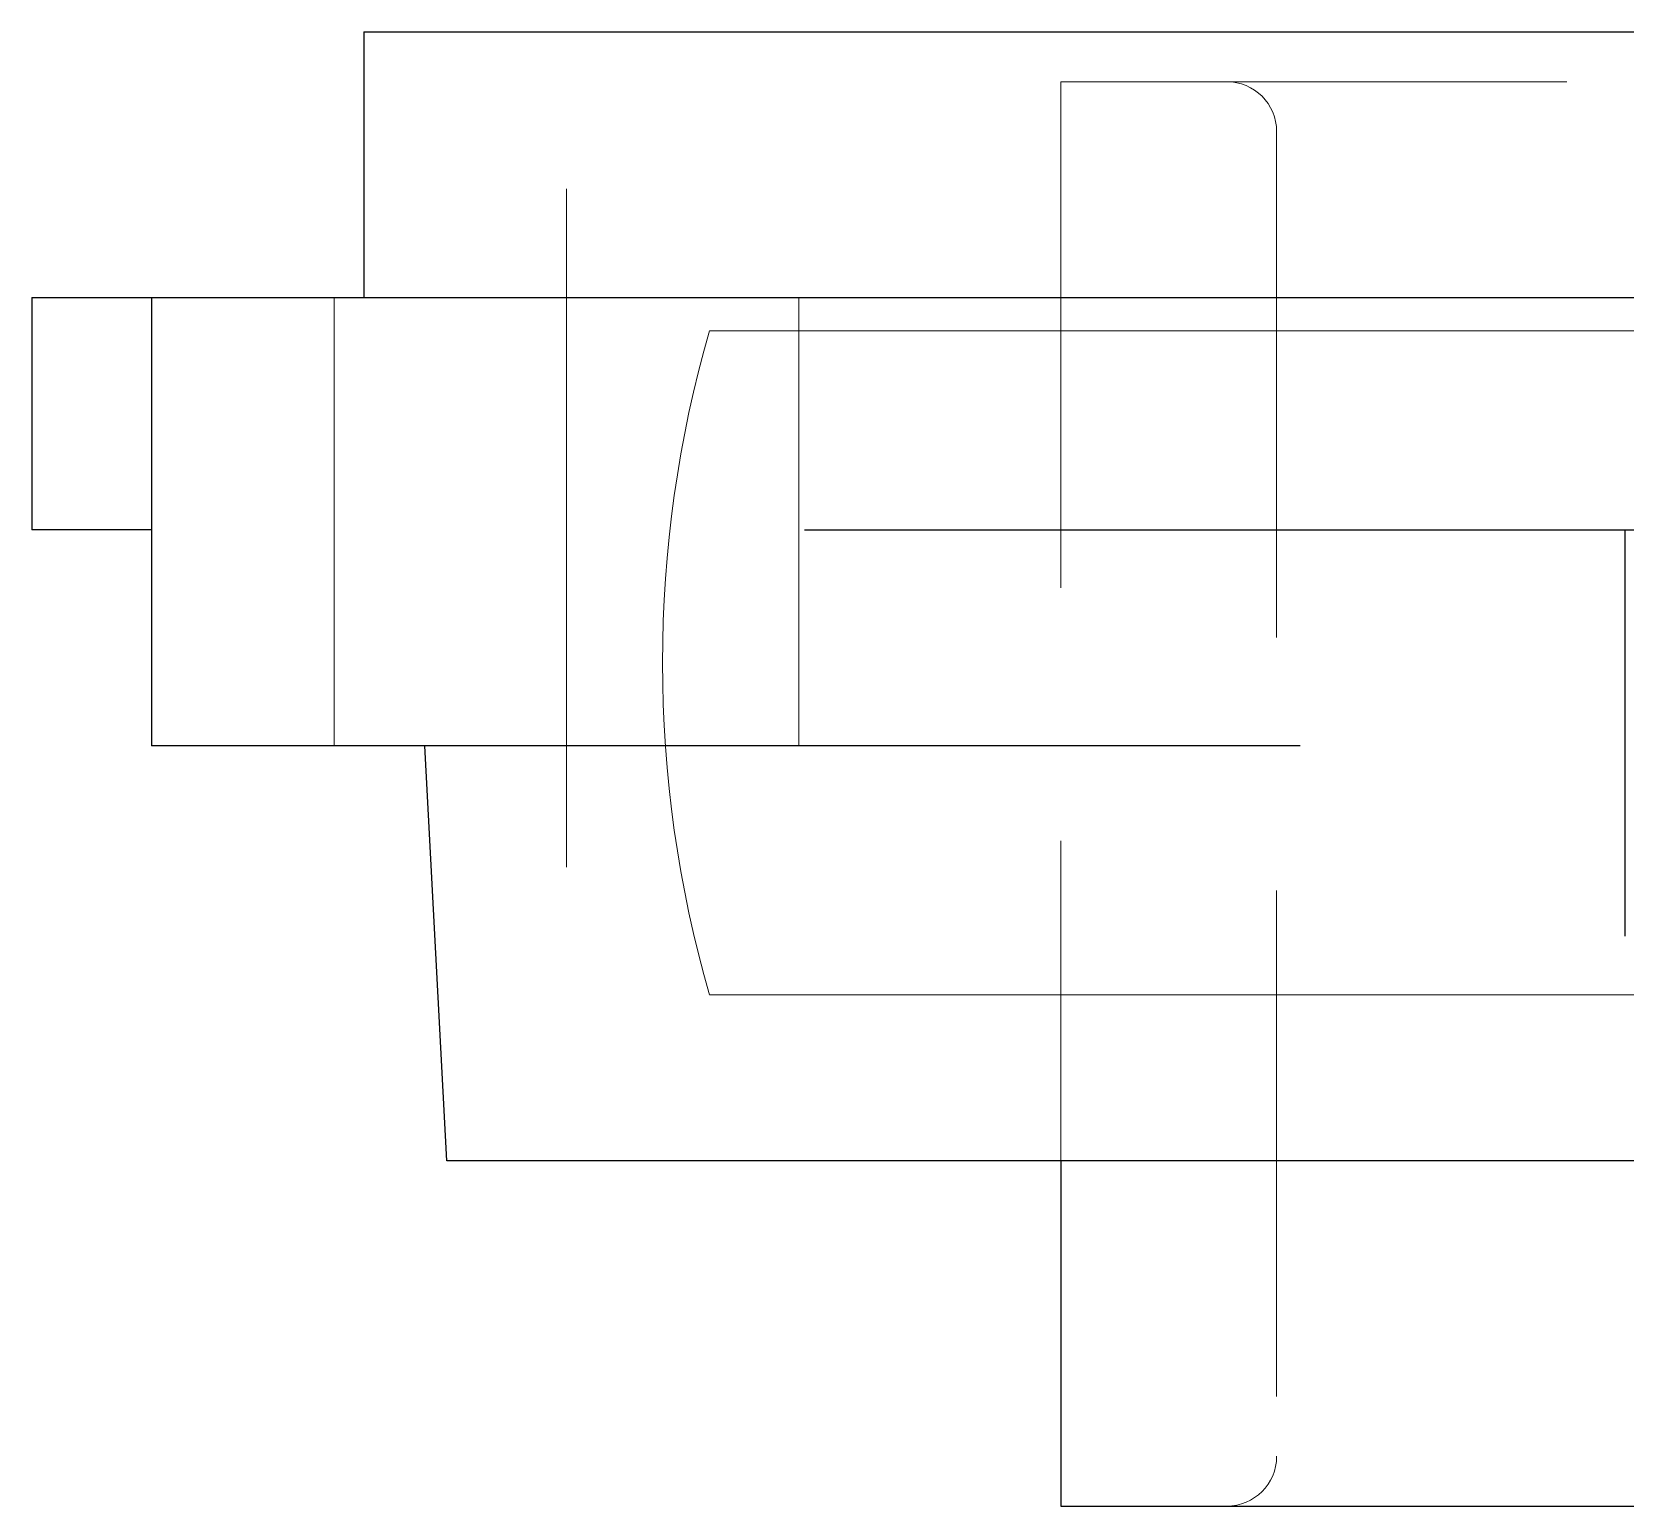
# Model space of a CAD drawing. Header units: millimetres. Extents: x 0 to 38884, y -3675 to 8056.
# Drawn here: x 13862.39 to 13910.39, y 5001.8 to 5046.2 of the extents above; entities that cross this region are included whole.
import ezdxf

# ---------------------------------------------------------------- set-up
doc = ezdxf.new("R2010")
doc.units = ezdxf.units.MM
doc.header["$LTSCALE"] = 2.4
doc.linetypes.add('CENTER2', pattern=[28.575, 19.05, -3.175, 3.175, -3.175])
doc.linetypes.add('HIDDEN', pattern=[9.525, 6.35, -3.175])
doc.layers.add('04_HIDDEN', color=2, linetype='HIDDEN', lineweight=13)
doc.layers.add('05_CENTER', color=4, linetype='CENTER2', lineweight=13)
doc.layers.add('10_DRAFT', color=8, linetype='Continuous', lineweight=0, plot=False)

# ---------------------------------------------------------------- blocks, each defined once
blk = doc.blocks.new('MUCFC207a_1')
at = {"color": 0}
for p, q in [((-45, 8), (-45, 0)), ((-45, 8), (45, 8)), ((-55, 0), (55, 0)), ((-55, 0), (-55, -7)), ((-51.391, 0), (-51.391, -13.5)), ((-51.391, -7), (-55, -7)), ((-31.723, -7), (31.723, -7)), ((-7, -19.239), (-7, -7)), ((-16.786, -13.5), (-51.391, -13.5)), ((-42.5, -26), (-43.158, -13.5)), ((42.5, -26), (-42.5, -26)), ((-24, -26), (-24, -36.4)), ((-24, -36.4), (24, -36.4))]:
    blk.add_line(p, q, dxfattribs=at)
at = {"layer": '04_HIDDEN', "color": 0}
for p, q in [((-24, 6.5), (24, 6.5)), ((-24, 6.5), (-24, -26)), ((-17.5, 5), (-17.5, -34.9)), ((-45.891, 0), (-45.891, -13.5)), ((-31.891, 0), (-31.891, -13.5))]:
    blk.add_line(p, q, dxfattribs=at)
for centre, start, end in [((-19, 5), 0, 90), ((-19, -34.9), 270, 0)]:
    blk.add_arc(centre, 1.5, start, end, dxfattribs=at)
at = {"layer": '05_CENTER', "color": 0}
blk.add_line((-38.891, -17.158), (-38.891, 3.272), dxfattribs=at)
at = {"layer": '10_DRAFT'}
for p, q in [((34.583, -1), (-34.583, -1)), ((34.583, -21), (-34.583, -21))]:
    blk.add_line(p, q, dxfattribs=at)
blk.add_arc((0, -11), 36, 163.8724, 196.1276, dxfattribs=at)

msp = doc.modelspace()

# ---------------------------------------------------------------- block references
at = {"color": 4}
msp.add_blockref('MUCFC207a_1', (13917.3908, 5038.2025), dxfattribs=at)

doc.saveas('drawing.dxf')
